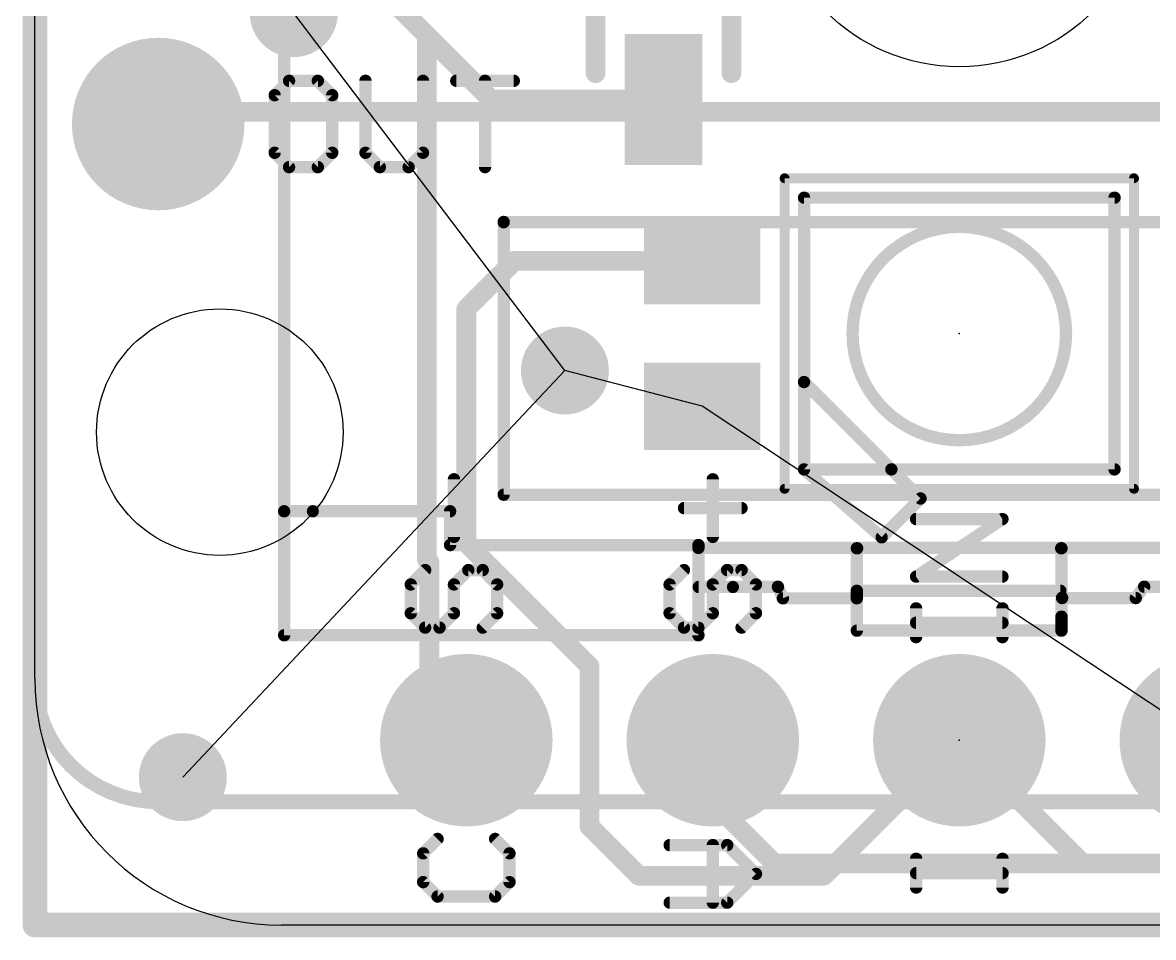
# Model space of a CAD drawing. Extents: x -0.1 to 19.2, y -1.4 to 20.4.
# Drawn here: x -0.13 to 11.52, y -1.4 to 8.03 of the extents above; entities that cross this region are included whole.
import ezdxf

# ---------------------------------------------------------------- set-up
doc = ezdxf.new("R2010")
doc.units = 0
for name, color, linetype in [('1', 12, 'CONTINUOUS'), ('16', 5, 'CONTINUOUS'), ('17', 110, 'CONTINUOUS'), ('18', 110, 'CONTINUOUS'), ('19', 4, 'CONTINUOUS'), ('20', 53, 'CONTINUOUS'), ('21', 40, 'CONTINUOUS'), ('22', 6, 'CONTINUOUS'), ('24', 6, 'CONTINUOUS'), ('46', 140, 'CONTINUOUS')]:
    doc.layers.add(name, color=color, linetype=linetype)

# ---------------------------------------------------------------- blocks, each defined once
blk = doc.blocks.new('RECT')
blk.add_solid([(-0.5, -0.5), (0.5, -0.5), (-0.5, 0.5), (0.5, 0.5)])
blk = doc.blocks.new('ROUNDP')
at = {"const_width": 0.5}
blk.add_lwpolyline([(0, -0.25, 1), (0, 0.25, 1), (0, -0.25)], format="xyb", dxfattribs=at)
blk = doc.blocks.new('ROUNDV')
at = {"const_width": 0.5}
blk.add_lwpolyline([(0, -0.25, 1), (0, 0.25, 1), (0, -0.25)], format="xyb", dxfattribs=at)

msp = doc.modelspace()

# ---------------------------------------------------------------- linework, layer by layer
at = {"layer": '1'}
for points, const_width in [([(0, 20.32), (0, -1.27)], 0.254), ([(2.413, 9.525), (4.0386, 7.8994)], 0.2032), ([(4.0386, 7.8994), (4.699, 7.239)], 0.2032), ([(4.0386, 7.8994), (4.0386, 2.4987)], 0.2032), ([(6.477, 7.239), (4.699, 7.239)], 0.2032), ([(4.941, 5.576), (4.445, 5.08)], 0.2032), ([(6.875, 5.576), (4.941, 5.576)], 0.2032), ([(4.445, 5.08), (4.445, 2.667)], 0.2032), ([(4.445, 2.667), (5.715, 1.397)], 0.2032), ([(4.0386, 2.4987), (4.064, 2.4733)], 0.2032), ([(4.064, 2.4733), (4.064, 1.016)], 0.2032), ([(5.715, 1.397), (5.715, -0.254)], 0.2032), ([(4.064, 1.016), (4.445, 0.635)], 0.2032), ([(9.525, 0.635), (8.128, -0.762)], 0.2032), ([(9.525, 0.635), (10.795, -0.635)], 0.2032), ([(6.223, -0.762), (5.715, -0.254)], 0.2032), ([(10.795, -0.635), (15.748, -0.635)], 0.2032), ([(8.128, -0.762), (6.223, -0.762)], 0.2032), ([(0, -1.27), (19.05, -1.27)], 0.254)]:
    msp.add_lwpolyline(points, dxfattribs=dict(at, const_width=const_width))
for points, const_width in [([(4.0745, 7.9353, 1), (4.0027, 7.8635)], 0.1016), ([(4.0894, 7.8994, 1), (3.9878, 7.8994)], 0.1016), ([(4.0027, 7.8635, 1), (4.0745, 7.9353)], 0.1016), ([(4.699, 7.2898, 1), (4.699, 7.1882)], 0.1016), ([(4.6631, 7.2031, 1), (4.7349, 7.2749)], 0.1016), ([(6.477, 7.1882, 1), (6.477, 7.2898)], 0.1016), ([(4.941, 5.6268, 1), (4.941, 5.5252)], 0.1016), ([(4.9769, 5.5401, 1), (4.9051, 5.6119)], 0.1016), ([(6.875, 5.5252, 1), (6.875, 5.6268)], 0.1016), ([(4.4958, 5.08, 1), (4.3942, 5.08)], 0.1016), ([(4.4091, 5.1159, 1), (4.4809, 5.0441)], 0.1016), ([(4.4809, 2.7029, 1), (4.4091, 2.6311)], 0.1016), ([(4.3942, 2.667, 1), (4.4958, 2.667)], 0.1016), ([(4.0745, 2.5346, 1), (4.0027, 2.4627)], 0.1016), ([(4.1148, 2.4733, 1), (4.0132, 2.4733)], 0.1016), ([(3.9878, 2.4987, 1), (4.0894, 2.4987)], 0.1016), ([(4.0281, 2.4373, 1), (4.0999, 2.5092)], 0.1016), ([(5.7658, 1.397, 1), (5.6642, 1.397)], 0.1016), ([(5.6791, 1.3611, 1), (5.7509, 1.4329)], 0.1016), ([(4.0999, 1.0519, 1), (4.0281, 0.9801)], 0.1016), ([(4.0132, 1.016, 1), (4.1148, 1.016)], 0.1016), ([(4.4091, 0.5991, 1), (4.4809, 0.6709)], 0.1016), ([(9.5609, 0.6709, 1), (9.4891, 0.5991)], 0.1016), ([(9.5609, 0.5991, 1), (9.4891, 0.6709)], 0.1016), ([(5.7509, -0.2181, 1), (5.6791, -0.2899)], 0.1016), ([(5.6642, -0.254, 1), (5.7658, -0.254)], 0.1016), ([(10.795, -0.5842, 1), (10.795, -0.6858)], 0.1016), ([(10.7591, -0.6709, 1), (10.8309, -0.5991)], 0.1016), ([(6.223, -0.7112, 1), (6.223, -0.8128)], 0.1016), ([(6.1871, -0.7979, 1), (6.2589, -0.7261)], 0.1016), ([(8.0921, -0.7261, 1), (8.1639, -0.7979)], 0.1016), ([(8.128, -0.8128, 1), (8.128, -0.7112)], 0.1016), ([(0, -1.2065, 1), (0, -1.3335)], 0.127), ([(-0.0635, -1.27, 1), (0.0635, -1.27)], 0.127)]:
    msp.add_lwpolyline(points, format="xyb", dxfattribs=dict(at, const_width=const_width))
at = {"layer": '16'}
for points, const_width in [([(0, 20.32), (0, -1.27)], 0.254), ([(1.27, 6.985), (1.397, 7.112)], 0.2032), ([(1.397, 7.112), (12.065, 7.112)], 0.2032), ([(6.985, 0.635), (6.985, 0)], 0.2032), ([(6.985, 0), (7.62, -0.635)], 0.2032), ([(7.62, -0.635), (15.494, -0.635)], 0.2032), ([(0, -1.27), (19.05, -1.27)], 0.254)]:
    msp.add_lwpolyline(points, dxfattribs=dict(at, const_width=const_width))
for points, const_width in [([(1.397, 7.1628, 1), (1.397, 7.0612)], 0.1016), ([(1.4329, 7.0761, 1), (1.3611, 7.1479)], 0.1016), ([(1.2341, 7.0209, 1), (1.3059, 6.9491)], 0.1016), ([(7.0358, 0.635, 1), (6.9342, 0.635)], 0.1016), ([(7.0209, 0.0359, 1), (6.9491, -0.0359)], 0.1016), ([(6.9342, 0, 1), (7.0358, 0)], 0.1016), ([(7.62, -0.5842, 1), (7.62, -0.6858)], 0.1016), ([(7.5841, -0.6709, 1), (7.6559, -0.5991)], 0.1016), ([(0, -1.2065, 1), (0, -1.3335)], 0.127), ([(-0.0635, -1.27, 1), (0.0635, -1.27)], 0.127)]:
    msp.add_lwpolyline(points, format="xyb", dxfattribs=dict(at, const_width=const_width))
at = {"layer": '19'}
for p, q in [((5.461, 4.445), (2.667, 8.128)), ((1.524, 0.254), (5.461, 4.445)), ((6.875, 4.076), (5.461, 4.445)), ((12.065, 0.635), (6.875, 4.076))]:
    msp.add_line(p, q, dxfattribs=at)
at = {"layer": '20'}
for p, q in [((0, 1.27), (0, 17.78)), ((16.51, -1.27), (2.54, -1.27))]:
    msp.add_line(p, q, dxfattribs=at)
for centre, radius in [((9.525, 9.525), 1.95), ((1.905, 3.81), 1.27)]:
    msp.add_circle(centre, radius, dxfattribs=at)
msp.add_arc((2.54, 1.27), 2.54, 180, 270, dxfattribs=at)
at = {"layer": '21'}
for points, const_width in [([(5.777, 7.509), (5.777, 9.509)], 0.2032), ([(7.177, 9.509), (7.177, 7.509)], 0.2032), ([(2.6185, 7.4303), (2.4702, 7.282)], 0.127), ([(2.9151, 7.4303), (2.6185, 7.4303)], 0.127), ([(3.0634, 7.282), (2.9151, 7.4303)], 0.127), ([(3.4057, 7.4303), (3.4057, 6.6888)], 0.127), ([(3.9989, 6.6888), (3.9989, 7.4303)], 0.127), ([(4.3413, 7.4303), (4.9344, 7.4303)], 0.127), ([(4.6378, 6.5405), (4.6378, 7.4303)], 0.127), ([(2.4702, 7.282), (2.4702, 6.6888)], 0.127), ([(3.0634, 6.6888), (3.0634, 7.282)], 0.127), ([(2.4702, 6.6888), (2.6185, 6.5405)], 0.127), ([(2.9151, 6.5405), (3.0634, 6.6888)], 0.127), ([(3.4057, 6.6888), (3.554, 6.5405)], 0.127), ([(3.8506, 6.5405), (3.9989, 6.6888)], 0.127), ([(2.6185, 6.5405), (2.9151, 6.5405)], 0.127), ([(3.554, 6.5405), (3.8506, 6.5405)], 0.127), ([(4.3176, 2.7305), (4.3176, 3.3237)], 0.127), ([(6.9846, 2.7305), (6.9846, 3.3237)], 0.127), ([(6.688, 3.0271), (7.2812, 3.0271)], 0.127), ([(9.0797, 2.3206), (9.9695, 2.9138)], 0.127), ([(9.9695, 2.9138), (9.0797, 2.9138)], 0.127), ([(4.021, 2.3882), (3.8727, 2.2399)], 0.127), ([(4.3176, 2.2399), (4.4659, 2.3882)], 0.127), ([(4.4659, 2.3882), (4.6142, 2.3882)], 0.127), ([(4.6142, 2.3882), (4.7625, 2.2399)], 0.127), ([(6.688, 2.3882), (6.5397, 2.2399)], 0.127), ([(6.9846, 2.2399), (7.1329, 2.3882)], 0.127), ([(7.1329, 2.3882), (7.2812, 2.3882)], 0.127), ([(7.2812, 2.3882), (7.4295, 2.2399)], 0.127), ([(9.9695, 2.3206), (9.0797, 2.3206)], 0.127), ([(3.8727, 2.2399), (3.8727, 1.9433)], 0.127), ([(4.3176, 1.9433), (4.3176, 2.2399)], 0.127), ([(4.7625, 2.2399), (4.7625, 1.9433)], 0.127), ([(6.5397, 2.2399), (6.5397, 1.9433)], 0.127), ([(6.9846, 1.9433), (6.9846, 2.2399)], 0.127), ([(7.4295, 2.2399), (7.4295, 1.9433)], 0.127), ([(3.8727, 1.9433), (4.021, 1.795)], 0.127), ([(4.1693, 1.795), (4.3176, 1.9433)], 0.127), ([(4.7625, 1.9433), (4.6142, 1.795)], 0.127), ([(6.5397, 1.9433), (6.688, 1.795)], 0.127), ([(6.8363, 1.795), (6.9846, 1.9433)], 0.127), ([(7.4295, 1.9433), (7.2812, 1.795)], 0.127), ([(9.0797, 1.6969), (9.0797, 1.9935)], 0.127), ([(9.9695, 1.6969), (9.9695, 1.9935)], 0.127), ([(9.9695, 1.8452), (9.0797, 1.8452)], 0.127), ([(4.021, 1.795), (4.1693, 1.795)], 0.127), ([(6.688, 1.795), (6.8363, 1.795)], 0.127)]:
    msp.add_lwpolyline(points, dxfattribs=dict(at, const_width=const_width))
for points, const_width in [([(2.6185, 7.462, 1), (2.6185, 7.3985)], 0.0635), ([(2.641, 7.4078, 1), (2.5961, 7.4527)], 0.0635), ([(2.9376, 7.4527, 1), (2.8926, 7.4078)], 0.0635), ([(2.9151, 7.3985, 1), (2.9151, 7.462)], 0.0635), ([(3.4375, 7.4303, 1), (3.374, 7.4303)], 0.0635), ([(4.0307, 7.4303, 1), (3.9672, 7.4303)], 0.0635), ([(4.3413, 7.462, 1), (4.3413, 7.3985)], 0.0635), ([(4.6696, 7.4303, 1), (4.6061, 7.4303)], 0.0635), ([(4.9344, 7.3985, 1), (4.9344, 7.462)], 0.0635), ([(5.7262, 7.509, 1), (5.8278, 7.509)], 0.1016), ([(7.1262, 7.509, 1), (7.2278, 7.509)], 0.1016), ([(2.502, 7.282, 1), (2.4385, 7.282)], 0.0635), ([(3.0951, 7.282, 1), (3.0316, 7.282)], 0.0635), ([(2.4478, 7.3044, 1), (2.4927, 7.2595)], 0.0635), ([(3.0409, 7.2595, 1), (3.0858, 7.3044)], 0.0635), ([(2.4927, 6.7112, 1), (2.4478, 6.6663)], 0.0635), ([(2.4385, 6.6888, 1), (2.502, 6.6888)], 0.0635), ([(3.0316, 6.6888, 1), (3.0951, 6.6888)], 0.0635), ([(3.0858, 6.6663, 1), (3.0409, 6.7112)], 0.0635), ([(3.4282, 6.7112, 1), (3.3833, 6.6663)], 0.0635), ([(3.374, 6.6888, 1), (3.4375, 6.6888)], 0.0635), ([(3.9672, 6.6888, 1), (4.0307, 6.6888)], 0.0635), ([(4.0214, 6.6663, 1), (3.9765, 6.7112)], 0.0635), ([(2.6185, 6.5723, 1), (2.6185, 6.5088)], 0.0635), ([(2.5961, 6.518, 1), (2.641, 6.563)], 0.0635), ([(2.8926, 6.563, 1), (2.9376, 6.518)], 0.0635), ([(2.9151, 6.5088, 1), (2.9151, 6.5723)], 0.0635), ([(3.554, 6.5723, 1), (3.554, 6.5088)], 0.0635), ([(3.5316, 6.518, 1), (3.5765, 6.563)], 0.0635), ([(3.8282, 6.563, 1), (3.8731, 6.518)], 0.0635), ([(3.8506, 6.5088, 1), (3.8506, 6.5723)], 0.0635), ([(4.6061, 6.5405, 1), (4.6696, 6.5405)], 0.0635), ([(4.3494, 3.3237, 1), (4.2859, 3.3237)], 0.0635), ([(7.0164, 3.3237, 1), (6.9529, 3.3237)], 0.0635), ([(6.688, 3.0588, 1), (6.688, 2.9953)], 0.0635), ([(7.2812, 2.9953, 1), (7.2812, 3.0588)], 0.0635), ([(9.0797, 2.9455, 1), (9.0797, 2.882)], 0.0635), ([(9.9871, 2.8873, 1), (9.9519, 2.9402)], 0.0635), ([(9.9695, 2.882, 1), (9.9695, 2.9455)], 0.0635), ([(4.2859, 2.7305, 1), (4.3494, 2.7305)], 0.0635), ([(6.9529, 2.7305, 1), (7.0164, 2.7305)], 0.0635), ([(4.0435, 2.3657, 1), (3.9986, 2.4106)], 0.0635), ([(4.4659, 2.4199, 1), (4.4659, 2.3564)], 0.0635), ([(4.4884, 2.3657, 1), (4.4435, 2.4106)], 0.0635), ([(4.6367, 2.4106, 1), (4.5918, 2.3657)], 0.0635), ([(4.6142, 2.3564, 1), (4.6142, 2.4199)], 0.0635), ([(6.7105, 2.3657, 1), (6.6656, 2.4106)], 0.0635), ([(7.1329, 2.4199, 1), (7.1329, 2.3564)], 0.0635), ([(7.1554, 2.3657, 1), (7.1105, 2.4106)], 0.0635), ([(7.3037, 2.4106, 1), (7.2588, 2.3657)], 0.0635), ([(7.2812, 2.3564, 1), (7.2812, 2.4199)], 0.0635), ([(9.0797, 2.3523, 1), (9.0797, 2.2888)], 0.0635), ([(9.0621, 2.347, 1), (9.0974, 2.2942)], 0.0635), ([(9.9695, 2.2888, 1), (9.9695, 2.3523)], 0.0635), ([(3.9045, 2.2399, 1), (3.841, 2.2399)], 0.0635), ([(3.8503, 2.2623, 1), (3.8952, 2.2174)], 0.0635), ([(4.3494, 2.2399, 1), (4.2859, 2.2399)], 0.0635), ([(4.2952, 2.2623, 1), (4.3401, 2.2174)], 0.0635), ([(4.7942, 2.2399, 1), (4.7308, 2.2399)], 0.0635), ([(4.74, 2.2174, 1), (4.785, 2.2623)], 0.0635), ([(6.5715, 2.2399, 1), (6.508, 2.2399)], 0.0635), ([(6.5173, 2.2623, 1), (6.5622, 2.2174)], 0.0635), ([(7.0164, 2.2399, 1), (6.9529, 2.2399)], 0.0635), ([(6.9622, 2.2623, 1), (7.0071, 2.2174)], 0.0635), ([(7.4612, 2.2399, 1), (7.3978, 2.2399)], 0.0635), ([(7.407, 2.2174, 1), (7.452, 2.2623)], 0.0635), ([(3.8952, 1.9657, 1), (3.8503, 1.9208)], 0.0635), ([(4.3401, 1.9208, 1), (4.2952, 1.9657)], 0.0635), ([(4.785, 1.9208, 1), (4.74, 1.9657)], 0.0635), ([(6.5622, 1.9657, 1), (6.5173, 1.9208)], 0.0635), ([(7.0071, 1.9208, 1), (6.9622, 1.9657)], 0.0635), ([(7.452, 1.9208, 1), (7.407, 1.9657)], 0.0635), ([(9.1115, 1.9935, 1), (9.048, 1.9935)], 0.0635), ([(10.0013, 1.9935, 1), (9.9377, 1.9935)], 0.0635), ([(3.841, 1.9433, 1), (3.9045, 1.9433)], 0.0635), ([(4.2859, 1.9433, 1), (4.3494, 1.9433)], 0.0635), ([(4.7308, 1.9433, 1), (4.7942, 1.9433)], 0.0635), ([(6.508, 1.9433, 1), (6.5715, 1.9433)], 0.0635), ([(6.9529, 1.9433, 1), (7.0164, 1.9433)], 0.0635), ([(7.3978, 1.9433, 1), (7.4612, 1.9433)], 0.0635), ([(9.0797, 1.8769, 1), (9.0797, 1.8134)], 0.0635), ([(9.9695, 1.8134, 1), (9.9695, 1.8769)], 0.0635), ([(4.021, 1.8267, 1), (4.021, 1.7632)], 0.0635), ([(3.9986, 1.7725, 1), (4.0435, 1.8174)], 0.0635), ([(4.1469, 1.8174, 1), (4.1918, 1.7725)], 0.0635), ([(4.1693, 1.7632, 1), (4.1693, 1.8267)], 0.0635), ([(4.5918, 1.8174, 1), (4.6367, 1.7725)], 0.0635), ([(6.688, 1.8267, 1), (6.688, 1.7632)], 0.0635), ([(6.6656, 1.7725, 1), (6.7105, 1.8174)], 0.0635), ([(6.8139, 1.8174, 1), (6.8588, 1.7725)], 0.0635), ([(6.8363, 1.7632, 1), (6.8363, 1.8267)], 0.0635), ([(7.2588, 1.8174, 1), (7.3037, 1.7725)], 0.0635), ([(9.048, 1.6969, 1), (9.1115, 1.6969)], 0.0635), ([(9.9377, 1.6969, 1), (10.0013, 1.6969)], 0.0635)]:
    msp.add_lwpolyline(points, format="xyb", dxfattribs=dict(at, const_width=const_width))
at = {"layer": '22'}
for points, const_width in [([(0, 17.78), (0, 1.27)], 0.1524), ([(2.568, 2.994), (2.568, 16.335)], 0.127), ([(11.125, 6.226), (7.925, 6.226)], 0.127), ([(7.925, 6.226), (7.925, 4.326)], 0.127), ([(11.125, 3.426), (11.125, 6.226)], 0.127), ([(4.83, 5.973), (4.83, 5.976)], 0.127), ([(4.83, 5.973), (4.83, 3.165)], 0.127), ([(14.208, 5.973), (4.83, 5.973)], 0.127), ([(7.925, 4.326), (7.925, 3.426)], 0.127), ([(7.925, 4.326), (8.825, 3.426)], 0.127), ([(7.925, 3.426), (8.825, 3.426)], 0.127), ([(8.725, 2.726), (7.925, 3.426)], 0.127), ([(8.825, 3.426), (11.125, 3.426)], 0.127), ([(8.825, 3.426), (9.125, 3.126)], 0.127), ([(4.83, 3.165), (14.208, 3.165)], 0.127), ([(9.125, 3.126), (8.725, 2.726)], 0.127), ([(2.568, 1.716), (2.568, 2.994)], 0.127), ([(2.862, 2.994), (2.568, 2.994)], 0.127), ([(2.865, 2.994), (4.278, 2.994)], 0.127), ([(4.278, 2.994), (4.278, 2.646)], 0.127), ([(4.278, 2.646), (6.837, 2.646)], 0.127), ([(6.837, 2.646), (6.837, 2.616)], 0.127), ([(12.225, 2.616), (6.837, 2.616)], 0.127), ([(6.837, 2.616), (6.837, 1.716)], 0.127), ([(8.469, 2.175), (8.469, 2.613)], 0.127), ([(8.469, 2.613), (8.472, 2.613)], 0.127), ([(10.578, 2.613), (10.575, 2.613)], 0.127), ([(10.578, 1.926), (10.578, 2.613)], 0.127), ([(7.191, 2.214), (6.84, 2.214)], 0.127), ([(7.194, 2.214), (7.656, 2.214)], 0.127), ([(7.656, 2.214), (7.656, 2.217)], 0.127), ([(7.707, 2.097), (7.656, 2.217)], 0.127), ([(8.469, 2.097), (8.469, 2.175)], 0.127), ([(8.469, 2.175), (10.566, 2.175)], 0.127), ([(11.343, 2.1), (11.43, 2.217)], 0.127), ([(11.43, 2.217), (12.216, 2.217)], 0.127), ([(8.469, 2.097), (7.707, 2.097)], 0.127), ([(8.469, 1.764), (8.469, 2.097)], 0.127), ([(10.584, 2.1), (10.584, 2.103)], 0.127), ([(11.343, 2.1), (10.584, 2.1)], 0.127), ([(10.578, 1.908), (10.578, 1.764)], 0.127), ([(6.837, 1.716), (2.568, 1.716)], 0.127), ([(10.578, 1.764), (8.469, 1.764)], 0.127), ([(1.27, 0), (17.78, 0)], 0.1524), ([(4.0005, -0.5309), (4.1488, -0.3826)], 0.127), ([(4.742, -0.3826), (4.8903, -0.5309)], 0.127), ([(7.1337, -0.4461), (6.5405, -0.4461)], 0.127), ([(6.9854, -1.0393), (6.9854, -0.4461)], 0.127), ([(7.4303, -0.7427), (7.1337, -0.4461)], 0.127), ([(4.0005, -0.8275), (4.0005, -0.5309)], 0.127), ([(4.8903, -0.5309), (4.8903, -0.8275)], 0.127), ([(9.0805, -0.8833), (9.0805, -0.5868)], 0.127), ([(9.9703, -0.8833), (9.9703, -0.5868)], 0.127), ([(7.1337, -1.0393), (7.4303, -0.7427)], 0.127), ([(9.0805, -0.735), (9.9703, -0.735)], 0.127), ([(4.1488, -0.9758), (4.0005, -0.8275)], 0.127), ([(4.8903, -0.8275), (4.742, -0.9758)], 0.127), ([(4.742, -0.9758), (4.1488, -0.9758)], 0.127), ([(6.5405, -1.0393), (7.1337, -1.0393)], 0.127)]:
    msp.add_lwpolyline(points, dxfattribs=dict(at, const_width=const_width))
for points, const_width in [([(7.9568, 6.226, 1), (7.8933, 6.226)], 0.0635), ([(7.925, 6.2577, 1), (7.925, 6.1943)], 0.0635), ([(11.1568, 6.226, 1), (11.0932, 6.226)], 0.0635), ([(11.125, 6.1943, 1), (11.125, 6.2577)], 0.0635), ([(4.8617, 5.976, 1), (4.7983, 5.976)], 0.0635), ([(4.8617, 5.973, 1), (4.7983, 5.973)], 0.0635), ([(4.83, 6.0047, 1), (4.83, 5.9413)], 0.0635), ([(4.7983, 5.973, 1), (4.8617, 5.973)], 0.0635), ([(9.525, 3.726, 1), (9.525, 5.926, 1), (9.525, 3.726)], 0.127), ([(7.9475, 4.3485, 1), (7.9025, 4.3035)], 0.0635), ([(7.9568, 4.326, 1), (7.8933, 4.326)], 0.0635), ([(7.8933, 4.326, 1), (7.9568, 4.326)], 0.0635), ([(7.925, 3.4578, 1), (7.925, 3.3942)], 0.0635), ([(7.9459, 3.4499, 1), (7.9041, 3.4021)], 0.0635), ([(7.8933, 3.426, 1), (7.9568, 3.426)], 0.0635), ([(8.825, 3.4578, 1), (8.825, 3.3942)], 0.0635), ([(8.8475, 3.4485, 1), (8.8025, 3.4035)], 0.0635), ([(8.8025, 3.4035, 1), (8.8475, 3.4485)], 0.0635), ([(8.825, 3.3942, 1), (8.825, 3.4578)], 0.0635), ([(11.0932, 3.426, 1), (11.1568, 3.426)], 0.0635), ([(11.125, 3.3942, 1), (11.125, 3.4578)], 0.0635), ([(4.83, 3.1968, 1), (4.83, 3.1332)], 0.0635), ([(4.7983, 3.165, 1), (4.8617, 3.165)], 0.0635), ([(9.1475, 3.1035, 1), (9.1025, 3.1485)], 0.0635), ([(9.1025, 3.1035, 1), (9.1475, 3.1485)], 0.0635), ([(2.5998, 2.994, 1), (2.5362, 2.994)], 0.0635), ([(2.568, 3.0258, 1), (2.568, 2.9623)], 0.0635), ([(2.865, 3.0258, 1), (2.865, 2.9623)], 0.0635), ([(2.862, 2.9623, 1), (2.862, 3.0258)], 0.0635), ([(4.3098, 2.994, 1), (4.2463, 2.994)], 0.0635), ([(4.278, 2.9623, 1), (4.278, 3.0258)], 0.0635), ([(2.5362, 2.994, 1), (2.5998, 2.994)], 0.0635), ([(4.278, 2.6778, 1), (4.278, 2.6142)], 0.0635), ([(6.8688, 2.646, 1), (6.8053, 2.646)], 0.0635), ([(6.837, 2.6142, 1), (6.837, 2.6778)], 0.0635), ([(8.7025, 2.7485, 1), (8.7475, 2.7035)], 0.0635), ([(8.7041, 2.7021, 1), (8.7459, 2.7499)], 0.0635), ([(4.2463, 2.646, 1), (4.3098, 2.646)], 0.0635), ([(6.837, 2.6478, 1), (6.837, 2.5842)], 0.0635), ([(6.8688, 2.616, 1), (6.8053, 2.616)], 0.0635), ([(6.8053, 2.616, 1), (6.8688, 2.616)], 0.0635), ([(8.469, 2.6448, 1), (8.469, 2.5812)], 0.0635), ([(8.5008, 2.613, 1), (8.4373, 2.613)], 0.0635), ([(8.472, 2.5812, 1), (8.472, 2.6448)], 0.0635), ([(10.575, 2.6448, 1), (10.575, 2.5812)], 0.0635), ([(10.6098, 2.613, 1), (10.5463, 2.613)], 0.0635), ([(10.578, 2.5812, 1), (10.578, 2.6448)], 0.0635), ([(6.84, 2.2458, 1), (6.84, 2.1822)], 0.0635), ([(7.194, 2.2458, 1), (7.194, 2.1822)], 0.0635), ([(7.191, 2.1822, 1), (7.191, 2.2458)], 0.0635), ([(7.6852, 2.2294, 1), (7.6268, 2.2046)], 0.0635), ([(7.6878, 2.217, 1), (7.6243, 2.217)], 0.0635), ([(7.6243, 2.214, 1), (7.6878, 2.214)], 0.0635), ([(7.656, 2.1822, 1), (7.656, 2.2458)], 0.0635), ([(8.5008, 2.175, 1), (8.4373, 2.175)], 0.0635), ([(8.469, 2.2068, 1), (8.469, 2.1433)], 0.0635), ([(10.566, 2.1433, 1), (10.566, 2.2068)], 0.0635), ([(11.43, 2.2488, 1), (11.43, 2.1852)], 0.0635), ([(11.4555, 2.1981, 1), (11.4045, 2.2359)], 0.0635), ([(7.707, 2.1288, 1), (7.707, 2.0652)], 0.0635), ([(7.6778, 2.0846, 1), (7.7362, 2.1094)], 0.0635), ([(8.4373, 2.175, 1), (8.5008, 2.175)], 0.0635), ([(8.5008, 2.097, 1), (8.4373, 2.097)], 0.0635), ([(8.4373, 2.097, 1), (8.5008, 2.097)], 0.0635), ([(8.469, 2.0652, 1), (8.469, 2.1288)], 0.0635), ([(10.6158, 2.103, 1), (10.5522, 2.103)], 0.0635), ([(10.584, 2.1318, 1), (10.584, 2.0682)], 0.0635), ([(10.5522, 2.1, 1), (10.6158, 2.1)], 0.0635), ([(11.3175, 2.1189, 1), (11.3685, 2.0811)], 0.0635), ([(11.343, 2.0682, 1), (11.343, 2.1318)], 0.0635), ([(10.6098, 1.908, 1), (10.5463, 1.908)], 0.0635), ([(10.5463, 1.926, 1), (10.6098, 1.926)], 0.0635), ([(2.568, 1.7478, 1), (2.568, 1.6843)], 0.0635), ([(6.837, 1.6843, 1), (6.837, 1.7478)], 0.0635), ([(8.469, 1.7957, 1), (8.469, 1.7323)], 0.0635), ([(8.4373, 1.764, 1), (8.5008, 1.764)], 0.0635), ([(10.5463, 1.764, 1), (10.6098, 1.764)], 0.0635), ([(10.578, 1.7323, 1), (10.578, 1.7957)], 0.0635), ([(2.5362, 1.716, 1), (2.5998, 1.716)], 0.0635), ([(6.8053, 1.716, 1), (6.8688, 1.716)], 0.0635), ([(0, 1.27, 0.4142), (1.27, 0)], 0.1524), ([(0.0381, 1.27, 1), (-0.0381, 1.27)], 0.0762), ([(-0.0381, 1.27, 1), (0.0381, 1.27)], 0.0762), ([(1.27, 0.0381, 1), (1.27, -0.0381)], 0.0762), ([(1.27, -0.0381, 1), (1.27, 0.0381)], 0.0762), ([(4.1712, -0.405, 1), (4.1263, -0.3601)], 0.0635), ([(4.7644, -0.3601, 1), (4.7195, -0.405)], 0.0635), ([(6.5405, -0.4143, 1), (6.5405, -0.4778)], 0.0635), ([(7.0171, -0.4461, 1), (6.9536, -0.4461)], 0.0635), ([(7.1561, -0.4236, 1), (7.1112, -0.4685)], 0.0635), ([(7.1337, -0.4778, 1), (7.1337, -0.4143)], 0.0635), ([(3.978, -0.5084, 1), (4.023, -0.5533)], 0.0635), ([(4.0323, -0.5309, 1), (3.9688, -0.5309)], 0.0635), ([(4.922, -0.5309, 1), (4.8585, -0.5309)], 0.0635), ([(4.8678, -0.5533, 1), (4.9127, -0.5084)], 0.0635), ([(9.1123, -0.5868, 1), (9.0488, -0.5868)], 0.0635), ([(10.002, -0.5868, 1), (9.9385, -0.5868)], 0.0635), ([(7.4527, -0.7651, 1), (7.4078, -0.7202)], 0.0635), ([(7.4078, -0.7651, 1), (7.4527, -0.7202)], 0.0635), ([(9.0805, -0.7033, 1), (9.0805, -0.7668)], 0.0635), ([(9.9703, -0.7668, 1), (9.9703, -0.7033)], 0.0635), ([(4.023, -0.805, 1), (3.978, -0.8499)], 0.0635), ([(3.9688, -0.8275, 1), (4.0323, -0.8275)], 0.0635), ([(4.8585, -0.8275, 1), (4.922, -0.8275)], 0.0635), ([(4.9127, -0.8499, 1), (4.8678, -0.805)], 0.0635), ([(4.1488, -0.944, 1), (4.1488, -1.0075)], 0.0635), ([(4.1263, -0.9982, 1), (4.1712, -0.9533)], 0.0635), ([(4.7195, -0.9533, 1), (4.7644, -0.9982)], 0.0635), ([(4.742, -1.0075, 1), (4.742, -0.944)], 0.0635), ([(9.0488, -0.8833, 1), (9.1123, -0.8833)], 0.0635), ([(9.9385, -0.8833, 1), (10.002, -0.8833)], 0.0635), ([(6.5405, -1.0075, 1), (6.5405, -1.071)], 0.0635), ([(6.9536, -1.0393, 1), (7.0171, -1.0393)], 0.0635), ([(7.1112, -1.0168, 1), (7.1561, -1.0617)], 0.0635), ([(7.1337, -1.071, 1), (7.1337, -1.0075)], 0.0635)]:
    msp.add_lwpolyline(points, format="xyb", dxfattribs=dict(at, const_width=const_width))
at = {"layer": '24'}
for p in [(9.525, 4.826), (9.525, 0.635)]:
    msp.add_point(p, dxfattribs=at)
at = {"layer": '46', "const_width": 0.1016}
for points in [[(11.325, 6.426), (7.725, 6.426)], [(7.725, 6.426), (7.725, 3.226)], [(11.325, 3.226), (11.325, 6.426)], [(7.725, 3.226), (11.325, 3.226)]]:
    msp.add_lwpolyline(points, dxfattribs=at)
at = {"layer": '46', "const_width": 0.0508}
for points in [[(7.725, 6.4514, 1), (7.725, 6.4006)], [(7.7504, 6.426, 1), (7.6996, 6.426)], [(11.3504, 6.426, 1), (11.2996, 6.426)], [(11.325, 6.4006, 1), (11.325, 6.4514)], [(7.725, 3.2514, 1), (7.725, 3.2006)], [(11.325, 3.2006, 1), (11.325, 3.2514)], [(7.6996, 3.226, 1), (7.7504, 3.226)], [(11.2996, 3.226, 1), (11.3504, 3.226)]]:
    msp.add_lwpolyline(points, format="xyb", dxfattribs=at)

# ---------------------------------------------------------------- block references
at = {"layer": '1', "xscale": 1.35, "yscale": 0.8, "rotation": 90}
msp.add_blockref('RECT', (6.477, 7.239), dxfattribs=at)
at = {"layer": '1', "xscale": 1.2, "yscale": 0.9}
for p in [(6.875, 5.576), (6.875, 4.076)]:
    msp.add_blockref('RECT', p, dxfattribs=at)
at = {"layer": '17', "xscale": 1.778, "yscale": 1.778}
msp.add_blockref('ROUNDP', (1.27, 6.985), dxfattribs=at)
msp.add_blockref('ROUNDP', (1.27, 6.985), dxfattribs=at)
at = {"layer": '17', "xscale": 1.778, "yscale": 1.778, "rotation": 90}
for p in [(4.445, 0.635), (4.445, 0.635), (6.985, 0.635), (6.985, 0.635), (9.525, 0.635), (9.525, 0.635), (12.065, 0.635), (12.065, 0.635)]:
    msp.add_blockref('ROUNDP', p, dxfattribs=at)
at = {"layer": '18', "xscale": 0.9064, "yscale": 0.9064}
for p in [(2.667, 8.128), (2.667, 8.128), (5.461, 4.445), (5.461, 4.445), (1.524, 0.254), (1.524, 0.254)]:
    msp.add_blockref('ROUNDV', p, dxfattribs=at)

doc.saveas('drawing.dxf')
